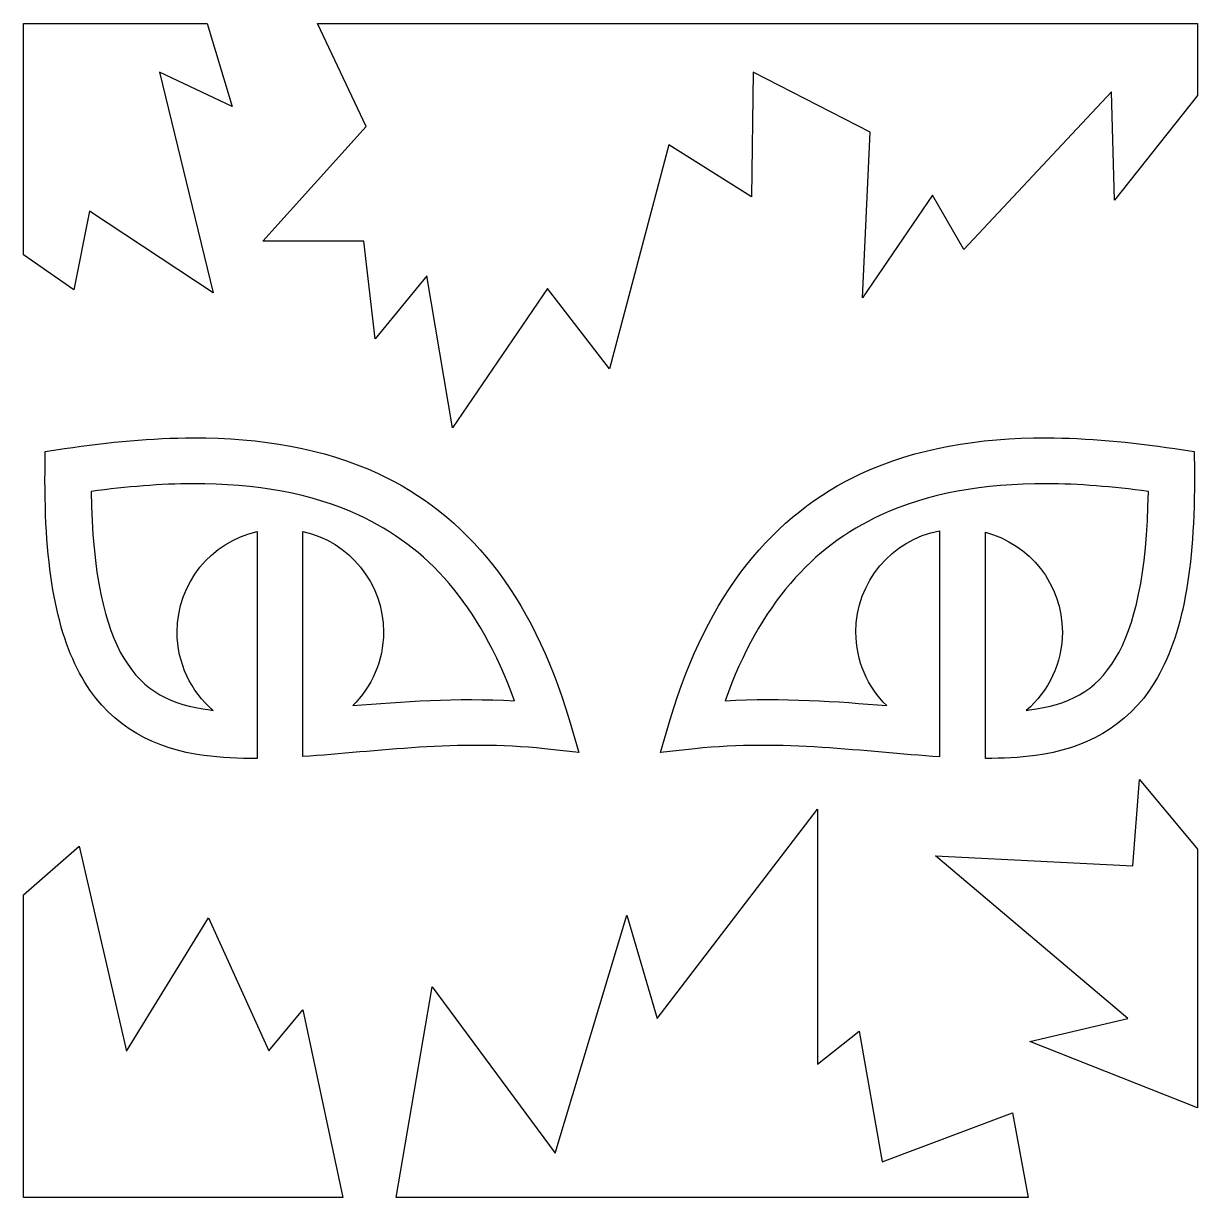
# Model space of a CAD drawing. Header units: centimetres. Extents: x -10.1 to 10.1, y -10.1 to 10.1.
import ezdxf

# ---------------------------------------------------------------- set-up
doc = ezdxf.new("R2010")
doc.units = ezdxf.units.CM
doc.header["$MEASUREMENT"] = 0
doc.layers.add('Layer 1', color=7, linetype='Continuous')

msp = doc.modelspace()

# ---------------------------------------------------------------- linework, layer by layer
at = {"layer": 'Layer 1'}
for points, knots in [([(-10.1045, 10.06887), (-10.1045, 10.06887), (-10.1045, 6.09327), (-10.1045, 6.09327), (-10.1045, 6.09327), (-10.1045, 6.09327), (-9.24132, 5.49238), (-9.24132, 5.49238), (-9.24132, 5.49238), (-9.24132, 5.49238), (-8.97254, 6.84441), (-8.97254, 6.84441), (-8.97254, 6.84441), (-8.97254, 6.84441), (-6.84441, 5.44359), (-6.84441, 5.44359), (-6.84441, 5.44359), (-6.84441, 5.44359), (-7.76548, 9.23352), (-7.76548, 9.23352), (-7.76548, 9.23352), (-7.76548, 9.23352), (-6.52026, 8.64182), (-6.52026, 8.64182), (-6.52026, 8.64182), (-6.52026, 8.64182), (-6.94844, 10.06887), (-6.94844, 10.06887), (-6.94844, 10.06887), (-6.94844, 10.06887), (-10.10454, 10.06887), (-10.10454, 10.06887), (-10.10454, 10.06887), (-10.10454, 10.06887), (-10.1045, 10.06887), (-10.1045, 10.06887)], [0, 0, 0, 0, 0.1, 0.1, 0.1, 0.1, 0.2, 0.2, 0.2, 0.2, 0.3, 0.3, 0.3, 0.3, 0.4, 0.4, 0.4, 0.4, 0.5, 0.5, 0.5, 0.5, 0.6, 0.6, 0.6, 0.6, 0.7, 0.7, 0.7, 0.7, 0.8, 0.8, 0.8, 0.8, 1, 1, 1, 1]), ([(-5.05615, 10.06887), (-5.05615, 10.06887), (-4.21941, 8.29655), (-4.21941, 8.29655), (-4.21941, 8.29655), (-4.21941, 8.29655), (-5.99181, 6.32646), (-5.99181, 6.32646), (-5.99181, 6.32646), (-5.99181, 6.32646), (-4.25896, 6.32646), (-4.25896, 6.32646), (-4.25896, 6.32646), (-4.25896, 6.32646), (-4.06263, 4.65163), (-4.06263, 4.65163), (-4.06263, 4.65163), (-4.06263, 4.65163), (-3.17584, 5.73484), (-3.17584, 5.73484), (-3.17584, 5.73484), (-3.17584, 5.73484), (-2.73696, 3.12304), (-2.73696, 3.12304), (-2.73696, 3.12304), (-2.73696, 3.12304), (-1.10295, 5.51481), (-1.10295, 5.51481), (-1.10295, 5.51481), (-1.10295, 5.51481), (-0.03947, 4.13773), (-0.03947, 4.13773), (-0.03947, 4.13773), (-0.03947, 4.13773), (0.9804, 7.98159), (0.9804, 7.98159), (0.9804, 7.98159), (0.9804, 7.98159), (2.40483, 7.09083), (2.40483, 7.09083), (2.40483, 7.09083), (2.40483, 7.09083), (2.42992, 9.23212), (2.42992, 9.23212), (2.42992, 9.23212), (2.42992, 9.23212), (4.43948, 8.2017), (4.43948, 8.2017), (4.43948, 8.2017), (4.43948, 8.2017), (4.31171, 5.35536), (4.31171, 5.35536), (4.31171, 5.35536), (4.31171, 5.35536), (5.51088, 7.11853), (5.51088, 7.11853), (5.51088, 7.11853), (5.51088, 7.11853), (6.04979, 6.18552), (6.04979, 6.18552), (6.04979, 6.18552), (6.04979, 6.18552), (8.58649, 8.89481), (8.58649, 8.89481), (8.58649, 8.89481), (8.58649, 8.89481), (8.63659, 7.03153), (8.63659, 7.03153), (8.63659, 7.03153), (8.63659, 7.03153), (10.06503, 8.82894), (10.06503, 8.82894), (10.06503, 8.82894), (10.06503, 8.82894), (10.06503, 10.06887), (10.06503, 10.06887), (10.06503, 10.06887), (10.06503, 10.06887), (-5.05619, 10.06887), (-5.05619, 10.06887), (-5.05619, 10.06887), (-5.05619, 10.06887), (-5.05615, 10.06887), (-5.05615, 10.06887)], [0, 0, 0, 0, 0.04545455, 0.04545455, 0.04545455, 0.04545455, 0.09090909, 0.09090909, 0.09090909, 0.09090909, 0.13636364, 0.13636364, 0.13636364, 0.13636364, 0.18181818, 0.18181818, 0.18181818, 0.18181818, 0.22727273, 0.22727273, 0.22727273, 0.22727273, 0.27272727, 0.27272727, 0.27272727, 0.27272727, 0.31818182, 0.31818182, 0.31818182, 0.31818182, 0.36363636, 0.36363636, 0.36363636, 0.36363636, 0.40909091, 0.40909091, 0.40909091, 0.40909091, 0.45454545, 0.45454545, 0.45454545, 0.45454545, 0.5, 0.5, 0.5, 0.5, 0.54545455, 0.54545455, 0.54545455, 0.54545455, 0.59090909, 0.59090909, 0.59090909, 0.59090909, 0.63636364, 0.63636364, 0.63636364, 0.63636364, 0.68181818, 0.68181818, 0.68181818, 0.68181818, 0.72727273, 0.72727273, 0.72727273, 0.72727273, 0.77272727, 0.77272727, 0.77272727, 0.77272727, 0.81818182, 0.81818182, 0.81818182, 0.81818182, 0.86363636, 0.86363636, 0.86363636, 0.86363636, 0.90909091, 0.90909091, 0.90909091, 0.90909091, 1, 1, 1, 1]), ([(-7.19099, 2.95049), (-7.89224, 2.94889), (-8.62921, 2.88235), (-9.39827, 2.76596), (-9.39827, 2.76596), (-9.39827, 2.76596), (-9.73165, 2.71586), (-9.73165, 2.71586), (-9.73165, 2.71586), (-9.73165, 2.71586), (-9.73435, 2.37978), (-9.73435, 2.37978), (-9.73435, 2.37978), (-9.74911, 0.68294), (-9.53026, -0.45855), (-9.05439, -1.24397), (-9.05439, -1.24397), (-8.57844, -2.02943), (-7.82435, -2.3957), (-7.00393, -2.50639), (-7.00393, -2.50639), (-6.71141, -2.54582), (-6.40641, -2.55977), (-6.09074, -2.55775), (-6.09074, -2.55775), (-6.09074, -2.55775), (-6.09074, 1.34152), (-6.09074, 1.34152), (-6.09074, 1.34152), (-6.87802, 1.16083), (-7.46512, 0.45616), (-7.46512, -0.3861), (-7.46512, -0.3861), (-7.46512, -0.92416), (-7.22561, -1.40635), (-6.84715, -1.73151), (-6.84715, -1.73151), (-6.86431, -1.72949), (-6.8816, -1.72721), (-6.89859, -1.72493), (-6.89859, -1.72493), (-7.57454, -1.63376), (-8.02962, -1.41542), (-8.381, -0.83544), (-8.381, -0.83544), (-8.70654, -0.29822), (-8.92294, 0.61037), (-8.94238, 2.03063), (-8.94238, 2.03063), (-8.32955, 2.11151), (-7.74312, 2.16021), (-7.19367, 2.1611), (-7.19367, 2.1611), (-6.10911, 2.16287), (-5.15261, 1.9969), (-4.34341, 1.62219), (-4.34341, 1.62219), (-3.17249, 1.07991), (-2.27107, 0.10047), (-1.66971, -1.5668), (-1.66971, -1.5668), (-2.66348, -1.51143), (-3.60261, -1.57916), (-4.44883, -1.64987), (-4.44883, -1.64987), (-4.12211, -1.32821), (-3.91907, -0.88081), (-3.91907, -0.3861), (-3.91907, -0.3861), (-3.91907, 0.45895), (-4.51128, 1.16505), (-5.30273, 1.34279), (-5.30273, 1.34279), (-5.30273, 1.34279), (-5.30273, -2.52612), (-5.30273, -2.52612), (-5.30273, -2.52612), (-4.03853, -2.44162), (-2.63139, -2.22993), (-1.1518, -2.39173), (-1.1518, -2.39173), (-1.1518, -2.39173), (-0.5628, -2.45625), (-0.5628, -2.45625), (-0.5628, -2.45625), (-0.5628, -2.45625), (-0.73147, -1.88825), (-0.73147, -1.88825), (-0.73147, -1.88825), (-1.37002, 0.27311), (-2.50531, 1.63965), (-4.01264, 2.3377), (-4.01264, 2.3377), (-4.95476, 2.77401), (-6.02237, 2.9531), (-7.19105, 2.95048), (-7.19105, 2.95048), (-7.19105, 2.95048), (-7.19099, 2.95049), (-7.19099, 2.95049)], [0, 0, 0, 0, 0.03846154, 0.03846154, 0.03846154, 0.03846154, 0.07692308, 0.07692308, 0.07692308, 0.07692308, 0.11538462, 0.11538462, 0.11538462, 0.11538462, 0.15384615, 0.15384615, 0.15384615, 0.15384615, 0.19230769, 0.19230769, 0.19230769, 0.19230769, 0.23076923, 0.23076923, 0.23076923, 0.23076923, 0.26923077, 0.26923077, 0.26923077, 0.26923077, 0.30769231, 0.30769231, 0.30769231, 0.30769231, 0.34615385, 0.34615385, 0.34615385, 0.34615385, 0.38461538, 0.38461538, 0.38461538, 0.38461538, 0.42307692, 0.42307692, 0.42307692, 0.42307692, 0.46153846, 0.46153846, 0.46153846, 0.46153846, 0.5, 0.5, 0.5, 0.5, 0.53846154, 0.53846154, 0.53846154, 0.53846154, 0.57692308, 0.57692308, 0.57692308, 0.57692308, 0.61538462, 0.61538462, 0.61538462, 0.61538462, 0.65384615, 0.65384615, 0.65384615, 0.65384615, 0.69230769, 0.69230769, 0.69230769, 0.69230769, 0.73076923, 0.73076923, 0.73076923, 0.73076923, 0.76923077, 0.76923077, 0.76923077, 0.76923077, 0.80769231, 0.80769231, 0.80769231, 0.80769231, 0.84615385, 0.84615385, 0.84615385, 0.84615385, 0.88461538, 0.88461538, 0.88461538, 0.88461538, 0.92307692, 0.92307692, 0.92307692, 0.92307692, 1, 1, 1, 1]), ([(7.46761, 2.95049), (6.29888, 2.95302), (5.23127, 2.77397), (4.2892, 2.33771), (4.2892, 2.33771), (2.78178, 1.63962), (1.64653, 0.27308), (1.00794, -1.88836), (1.00794, -1.88836), (1.00794, -1.88836), (0.84053, -2.45628), (0.84053, -2.45628), (0.84053, -2.45628), (0.84053, -2.45628), (1.42835, -2.39176), (1.42835, -2.39176), (1.42835, -2.39176), (2.92826, -2.22773), (4.35422, -2.44805), (5.63195, -2.53007), (5.63195, -2.53007), (5.63195, -2.53007), (5.63195, 1.35465), (5.63195, 1.35465), (5.63195, 1.35465), (4.81402, 1.19715), (4.19558, 0.47777), (4.19558, -0.38604), (4.19558, -0.38604), (4.19558, -0.8805), (4.39891, -1.32824), (4.72534, -1.64981), (4.72534, -1.64981), (3.87932, -1.57888), (2.9405, -1.51023), (1.94753, -1.56547), (1.94753, -1.56547), (2.54885, 0.10109), (3.45061, 1.08002), (4.62123, 1.62218), (4.62123, 1.62218), (5.43043, 1.99688), (6.3868, 2.16286), (7.47153, 2.16109), (7.47153, 2.16109), (8.02132, 2.16016), (8.60686, 2.11163), (9.22015, 2.03062), (9.22015, 2.03062), (9.20075, 0.6104), (8.983, -0.29823), (8.65746, -0.83554), (8.65746, -0.83554), (8.30607, -1.41548), (7.85235, -1.63378), (7.17631, -1.72495), (7.17631, -1.72495), (7.15902, -1.72731), (7.14123, -1.72946), (7.1236, -1.73153), (7.1236, -1.73153), (7.50244, -1.40641), (7.74296, -0.92456), (7.74296, -0.38612), (7.74296, -0.38612), (7.74296, 0.43721), (7.18078, 1.12885), (6.41994, 1.32826), (6.41994, 1.32826), (6.41994, 1.32826), (6.41994, -2.55777), (6.41994, -2.55777), (6.41994, -2.55777), (6.7168, -2.55794), (7.00439, -2.54364), (7.28042, -2.50633), (7.28042, -2.50633), (8.10092, -2.39572), (8.85624, -2.02941), (9.33214, -1.24399), (9.33214, -1.24399), (9.80809, -0.45853), (10.02551, 0.68288), (10.01079, 2.37984), (10.01079, 2.37984), (10.01079, 2.37984), (10.00818, 2.71583), (10.00818, 2.71583), (10.00818, 2.71583), (10.00818, 2.71583), (9.67611, 2.76593), (9.67611, 2.76593), (9.67611, 2.76593), (8.90697, 2.88231), (8.16873, 2.94885), (7.46752, 2.95041), (7.46752, 2.95041), (7.46752, 2.95041), (7.46761, 2.95049), (7.46761, 2.95049)], [0, 0, 0, 0, 0.03846154, 0.03846154, 0.03846154, 0.03846154, 0.07692308, 0.07692308, 0.07692308, 0.07692308, 0.11538462, 0.11538462, 0.11538462, 0.11538462, 0.15384615, 0.15384615, 0.15384615, 0.15384615, 0.19230769, 0.19230769, 0.19230769, 0.19230769, 0.23076923, 0.23076923, 0.23076923, 0.23076923, 0.26923077, 0.26923077, 0.26923077, 0.26923077, 0.30769231, 0.30769231, 0.30769231, 0.30769231, 0.34615385, 0.34615385, 0.34615385, 0.34615385, 0.38461538, 0.38461538, 0.38461538, 0.38461538, 0.42307692, 0.42307692, 0.42307692, 0.42307692, 0.46153846, 0.46153846, 0.46153846, 0.46153846, 0.5, 0.5, 0.5, 0.5, 0.53846154, 0.53846154, 0.53846154, 0.53846154, 0.57692308, 0.57692308, 0.57692308, 0.57692308, 0.61538462, 0.61538462, 0.61538462, 0.61538462, 0.65384615, 0.65384615, 0.65384615, 0.65384615, 0.69230769, 0.69230769, 0.69230769, 0.69230769, 0.73076923, 0.73076923, 0.73076923, 0.73076923, 0.76923077, 0.76923077, 0.76923077, 0.76923077, 0.80769231, 0.80769231, 0.80769231, 0.80769231, 0.84615385, 0.84615385, 0.84615385, 0.84615385, 0.88461538, 0.88461538, 0.88461538, 0.88461538, 0.92307692, 0.92307692, 0.92307692, 0.92307692, 1, 1, 1, 1]), ([(9.06734, -2.91887), (9.06734, -2.91887), (8.95277, -4.39998), (8.95277, -4.39998), (8.95277, -4.39998), (8.95277, -4.39998), (5.56217, -4.22865), (5.56217, -4.22865), (5.56217, -4.22865), (5.56217, -4.22865), (8.86708, -7.02228), (8.86708, -7.02228), (8.86708, -7.02228), (8.86708, -7.02228), (7.18567, -7.42035), (7.18567, -7.42035), (7.18567, -7.42035), (7.18567, -7.42035), (10.0649, -8.56015), (10.0649, -8.56015), (10.0649, -8.56015), (10.0649, -8.56015), (10.06498, -4.11539), (10.06498, -4.11539), (10.06498, -4.11539), (10.06498, -4.11539), (9.06741, -2.91887), (9.06741, -2.91887), (9.06741, -2.91887), (9.06741, -2.91887), (9.06734, -2.91887), (9.06734, -2.91887)], [0, 0, 0, 0, 0.11111111, 0.11111111, 0.11111111, 0.11111111, 0.22222222, 0.22222222, 0.22222222, 0.22222222, 0.33333333, 0.33333333, 0.33333333, 0.33333333, 0.44444444, 0.44444444, 0.44444444, 0.44444444, 0.55555556, 0.55555556, 0.55555556, 0.55555556, 0.66666667, 0.66666667, 0.66666667, 0.66666667, 0.77777778, 0.77777778, 0.77777778, 0.77777778, 1, 1, 1, 1]), ([(3.5381, -3.42615), (3.5381, -3.42615), (0.78011, -7.02223), (0.78011, -7.02223), (0.78011, -7.02223), (0.78011, -7.02223), (0.26229, -5.24865), (0.26229, -5.24865), (0.26229, -5.24865), (0.26229, -5.24865), (-0.96859, -9.33624), (-0.96859, -9.33624), (-0.96859, -9.33624), (-0.96859, -9.33624), (-3.08618, -6.48063), (-3.08618, -6.48063), (-3.08618, -6.48063), (-3.08618, -6.48063), (-3.70154, -10.10054), (-3.70154, -10.10054), (-3.70154, -10.10054), (-3.70154, -10.10054), (7.15797, -10.10054), (7.15797, -10.10054), (7.15797, -10.10054), (7.15797, -10.10054), (6.88784, -8.64714), (6.88784, -8.64714), (6.88784, -8.64714), (6.88784, -8.64714), (4.64636, -9.48523), (4.64636, -9.48523), (4.64636, -9.48523), (4.64636, -9.48523), (4.25234, -7.24371), (4.25234, -7.24371), (4.25234, -7.24371), (4.25234, -7.24371), (3.5381, -7.81045), (3.5381, -7.81045), (3.5381, -7.81045), (3.5381, -7.81045), (3.5381, -3.42615), (3.5381, -3.42615)], [0, 0, 0, 0, 0.08333333, 0.08333333, 0.08333333, 0.08333333, 0.16666667, 0.16666667, 0.16666667, 0.16666667, 0.25, 0.25, 0.25, 0.25, 0.33333333, 0.33333333, 0.33333333, 0.33333333, 0.41666667, 0.41666667, 0.41666667, 0.41666667, 0.5, 0.5, 0.5, 0.5, 0.58333333, 0.58333333, 0.58333333, 0.58333333, 0.66666667, 0.66666667, 0.66666667, 0.66666667, 0.75, 0.75, 0.75, 0.75, 0.83333333, 0.83333333, 0.83333333, 0.83333333, 1, 1, 1, 1]), ([(-9.14518, -4.06659), (-9.14518, -4.06659), (-10.1045, -4.90333), (-10.1045, -4.90333), (-10.1045, -4.90333), (-10.1045, -4.90333), (-10.1045, -10.10053), (-10.1045, -10.10053), (-10.1045, -10.10053), (-10.1045, -10.10053), (-4.62013, -10.10054), (-4.62013, -10.10054), (-4.62013, -10.10054), (-4.62013, -10.10054), (-5.30266, -6.87469), (-5.30266, -6.87469), (-5.30266, -6.87469), (-5.30266, -6.87469), (-5.88774, -7.57974), (-5.88774, -7.57974), (-5.88774, -7.57974), (-5.88774, -7.57974), (-6.92878, -5.2974), (-6.92878, -5.2974), (-6.92878, -5.2974), (-6.92878, -5.2974), (-8.33213, -7.58898), (-8.33213, -7.58898), (-8.33213, -7.58898), (-8.33213, -7.58898), (-9.14521, -4.06656), (-9.14521, -4.06656), (-9.14521, -4.06656), (-9.14521, -4.06656), (-9.14518, -4.06659), (-9.14518, -4.06659)], [0, 0, 0, 0, 0.1, 0.1, 0.1, 0.1, 0.2, 0.2, 0.2, 0.2, 0.3, 0.3, 0.3, 0.3, 0.4, 0.4, 0.4, 0.4, 0.5, 0.5, 0.5, 0.5, 0.6, 0.6, 0.6, 0.6, 0.7, 0.7, 0.7, 0.7, 0.8, 0.8, 0.8, 0.8, 1, 1, 1, 1])]:
    msp.add_open_spline(points, degree=3, knots=knots, dxfattribs=at)

doc.saveas('drawing.dxf')
